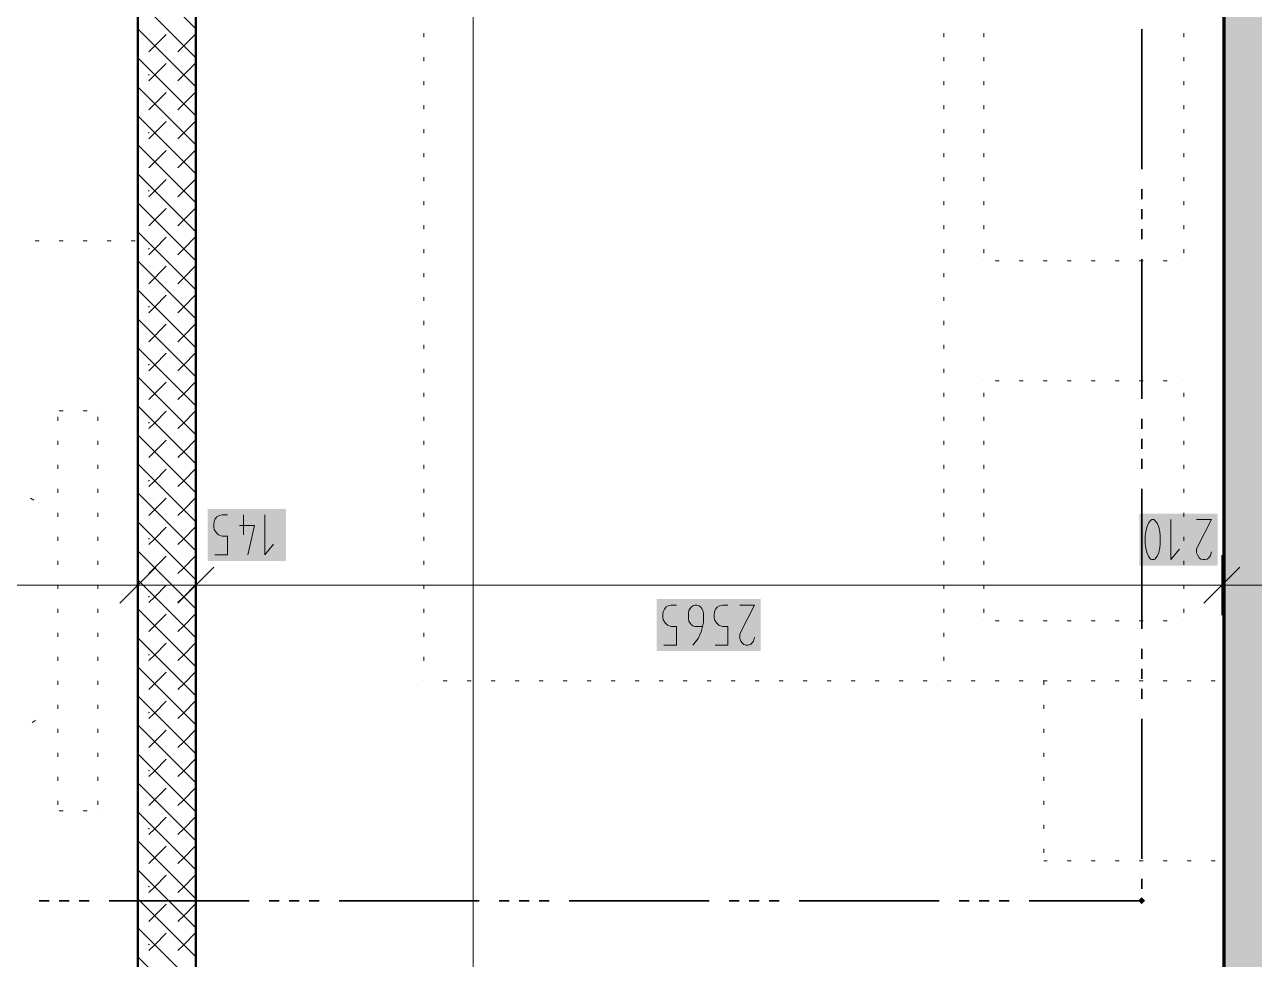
# Model space of a CAD drawing. Header units: millimetres. Extents: x 0 to 594, y 0 to 420.
# Drawn here: x 379.76 to 407.92, y 145.9 to 167.31 of the extents above; entities that cross this region are included whole.
import ezdxf

# ---------------------------------------------------------------- set-up
doc = ezdxf.new("R2010")
doc.units = ezdxf.units.MM
doc.header["$LTSCALE"] = 8
for name, color, linetype in [('PDF_Koty delkove', 7, 'Continuous'), ('PDF_Nabytek', 7, 'Continuous'), ('PDF_Pozarni useky', 7, 'Continuous'), ('PDF_Pricky zdene', 7, 'Continuous'), ('PDF_Steny obvodove nosne', 7, 'Continuous')]:
    doc.layers.add(name, color=color, linetype=linetype)

msp = doc.modelspace()

# ---------------------------------------------------------------- linework, layer by layer
at = {"layer": 'PDF_Koty delkove', "lineweight": 18}
for points in [[(390.026, 145.412), (390.026, 175.631), (390.026, 186.822), (390.026, 189.328), (390.026, 190.656), (390.026, 217.812), (390.026, 220.285), (390.026, 222.575)], [(384.407, 155.164), (384.407, 155.591), (384.284, 155.591), (384.199, 155.622), (384.15, 155.668), (384.101, 155.744), (384.089, 155.804), (384.089, 155.866), (384.101, 155.927), (384.126, 155.988), (384.162, 156.033), (384.211, 156.065), (384.284, 156.08), (384.407, 156.08)], [(384.774, 156.08), (384.774, 155.622)], [(385.263, 156.08), (385.263, 155.164), (385.458, 155.408)], [(384.676, 155.836), (385.019, 155.836), (384.871, 155.164)], [(406.007, 155.972), (406.007, 155.056), (406.203, 155.299)], [(406.595, 155.972), (406.937, 155.972), (406.619, 155.361), (406.595, 155.299), (406.595, 155.208), (406.619, 155.147), (406.655, 155.101), (406.692, 155.07), (406.741, 155.056)], [(382.349, 155.161), (382.349, 154.474), (382.349, 153.787)], [(383.677, 155.161), (383.677, 154.474), (383.677, 153.787)], [(384.113, 155.164), (384.407, 155.164)], [(406.741, 155.056), (406.79, 155.056), (406.839, 155.07), (406.876, 155.101), (406.912, 155.147), (406.937, 155.238)], [(407.169, 155.161), (407.169, 154.474), (407.169, 153.787)], [(382.761, 154.886), (381.937, 154.062)], [(384.089, 154.886), (383.265, 154.062)], [(407.581, 154.886), (406.757, 154.062)], [(409.093, 154.474), (407.169, 154.474), (383.677, 154.474), (382.349, 154.474), (351.392, 154.474), (349.469, 154.474), (318.512, 154.474), (317.184, 154.474), (293.692, 154.474), (291.769, 154.474), (268.276, 154.474), (266.948, 154.474), (235.992, 154.474), (234.068, 154.474)], [(394.395, 153.1), (394.689, 153.1), (394.689, 153.527), (394.566, 153.527), (394.481, 153.558), (394.432, 153.604), (394.383, 153.68), (394.371, 153.741), (394.371, 153.802), (394.383, 153.863), (394.408, 153.924), (394.444, 153.97), (394.493, 154.001), (394.566, 154.016), (394.689, 154.016)], [(395.276, 153.527), (395.105, 153.527), (395.056, 153.543), (395.019, 153.573), (394.995, 153.604), (394.971, 153.649), (394.958, 153.71), (394.958, 153.832), (394.971, 153.894), (394.995, 153.939), (395.019, 153.97), (395.056, 154.001), (395.105, 154.016), (395.153, 154.016), (395.202, 154.001), (395.239, 153.97), (395.263, 153.939), (395.288, 153.894), (395.301, 153.832), (395.301, 153.619), (395.252, 153.405), (395.178, 153.252), (395.056, 153.1)], [(395.558, 153.68), (395.545, 153.741), (395.545, 153.802), (395.558, 153.863), (395.582, 153.924), (395.619, 153.97), (395.667, 154.001), (395.74, 154.016), (395.863, 154.016)], [(396.132, 154.016), (396.475, 154.016), (396.156, 153.405), (396.132, 153.344), (396.132, 153.252), (396.156, 153.192), (396.193, 153.146), (396.23, 153.115), (396.279, 153.1), (396.327, 153.1), (396.377, 153.115), (396.413, 153.146), (396.45, 153.192), (396.475, 153.283)], [(395.569, 153.1), (395.863, 153.1), (395.863, 153.527), (395.74, 153.527), (395.655, 153.558), (395.606, 153.604), (395.558, 153.68)]]:
    msp.add_lwpolyline(points, dxfattribs=at)
msp.add_lwpolyline([(405.42, 155.604), (405.42, 155.421), (405.433, 155.33), (405.457, 155.223), (405.494, 155.132), (405.542, 155.07), (405.567, 155.056), (405.616, 155.056), (405.641, 155.07), (405.689, 155.132), (405.726, 155.223), (405.751, 155.33), (405.763, 155.421), (405.763, 155.604), (405.751, 155.696), (405.726, 155.803), (405.689, 155.895), (405.641, 155.956), (405.616, 155.972), (405.567, 155.972), (405.542, 155.956), (405.494, 155.895), (405.457, 155.803), (405.433, 155.696)], close=True, dxfattribs=at)
at = {"layer": 'PDF_Koty delkove', "color": 7, "lineweight": 18, "true_color": 0xffffff, "transparency": 33554559}
for points in [[(385.743, 156.218), (383.952, 156.218), (385.743, 155.027), (383.952, 155.027)], [(407.075, 156.109), (405.283, 156.109), (407.075, 154.918), (405.283, 154.918)], [(396.612, 154.154), (394.234, 154.154), (396.612, 152.963), (394.234, 152.963)]]:
    msp.add_solid(points, dxfattribs=at)
at = {"layer": 'PDF_Nabytek', "lineweight": 13}
for points in [[(388.897, 167.025), (388.897, 167.116)], [(400.804, 167.025), (400.804, 167.116)], [(401.72, 167.025), (401.72, 167.116)], [(406.299, 167.025), (406.299, 167.116)], [(407.215, 167.025), (407.215, 167.116)], [(388.897, 166.475), (388.897, 166.567)], [(400.804, 166.475), (400.804, 166.567)], [(401.72, 166.475), (401.72, 166.567)], [(406.299, 166.475), (406.299, 166.567)], [(407.215, 166.475), (407.215, 166.567)], [(388.897, 165.925), (388.897, 166.017)], [(400.804, 165.925), (400.804, 166.017)], [(401.72, 165.925), (401.72, 166.017)], [(406.299, 165.925), (406.299, 166.017)], [(407.215, 165.925), (407.215, 166.017)], [(388.897, 165.376), (388.897, 165.468)], [(400.804, 165.376), (400.804, 165.468)], [(401.72, 165.376), (401.72, 165.468)], [(406.299, 165.376), (406.299, 165.468)], [(407.215, 165.376), (407.215, 165.468)], [(388.897, 164.826), (388.897, 164.918)], [(400.804, 164.826), (400.804, 164.918)], [(401.72, 164.826), (401.72, 164.918)], [(406.299, 164.826), (406.299, 164.918)], [(407.215, 164.826), (407.215, 164.918)], [(388.897, 164.277), (388.897, 164.368)], [(400.804, 164.277), (400.804, 164.368)], [(401.72, 164.277), (401.72, 164.368)], [(406.299, 164.277), (406.299, 164.368)], [(407.215, 164.277), (407.215, 164.368)], [(388.897, 163.727), (388.897, 163.819)], [(400.804, 163.727), (400.804, 163.819)], [(401.72, 163.727), (401.72, 163.819)], [(406.299, 163.727), (406.299, 163.819)], [(407.215, 163.727), (407.215, 163.819)], [(388.897, 163.178), (388.897, 163.269)], [(400.804, 163.178), (400.804, 163.269)], [(401.72, 163.178), (401.72, 163.269)], [(406.299, 163.178), (406.299, 163.269)], [(407.215, 163.178), (407.215, 163.269)], [(388.897, 162.628), (388.897, 162.72)], [(400.804, 162.628), (400.804, 162.72)], [(401.72, 162.628), (401.72, 162.72)], [(406.299, 162.628), (406.299, 162.72)], [(407.215, 162.628), (407.215, 162.72)], [(380.094, 162.356), (380.002, 162.356)], [(380.644, 162.356), (380.552, 162.356)], [(381.193, 162.356), (381.102, 162.356)], [(381.743, 162.356), (381.651, 162.356)], [(382.292, 162.356), (382.201, 162.356)], [(382.349, 162.356), (382.349, 162.356)], [(382.349, 162.356), (382.349, 162.356)], [(382.349, 162.079), (382.349, 162.17)], [(388.897, 162.079), (388.897, 162.17)], [(400.804, 162.079), (400.804, 162.17)], [(401.72, 162.079), (401.72, 162.17)], [(406.299, 162.079), (406.299, 162.17)], [(407.215, 162.079), (407.215, 162.17)], [(401.72, 161.898), (401.72, 161.898)], [(401.72, 161.898), (401.72, 161.898)], [(402.075, 161.898), (401.984, 161.898)], [(402.625, 161.898), (402.533, 161.898)], [(403.174, 161.898), (403.083, 161.898)], [(403.724, 161.898), (403.632, 161.898)], [(404.273, 161.898), (404.182, 161.898)], [(404.823, 161.898), (404.731, 161.898)], [(405.372, 161.898), (405.281, 161.898)], [(405.922, 161.898), (405.83, 161.898)], [(406.299, 161.898), (406.299, 161.898)], [(406.299, 161.898), (406.299, 161.898)], [(382.349, 161.529), (382.349, 161.621)], [(388.897, 161.529), (388.897, 161.621)], [(400.804, 161.529), (400.804, 161.621)], [(407.215, 161.529), (407.215, 161.621)], [(382.349, 160.98), (382.349, 161.071)], [(388.897, 160.98), (388.897, 161.071)], [(400.804, 160.98), (400.804, 161.071)], [(407.215, 160.98), (407.215, 161.071)], [(382.349, 160.43), (382.349, 160.522)], [(388.897, 160.43), (388.897, 160.522)], [(400.804, 160.43), (400.804, 160.522)], [(407.215, 160.43), (407.215, 160.522)], [(382.349, 159.881), (382.349, 159.972)], [(388.897, 159.881), (388.897, 159.972)], [(400.804, 159.881), (400.804, 159.972)], [(407.215, 159.881), (407.215, 159.972)], [(382.349, 159.331), (382.349, 159.423)], [(388.897, 159.331), (388.897, 159.423)], [(400.804, 159.331), (400.804, 159.423)], [(407.215, 159.331), (407.215, 159.423)], [(401.72, 159.15), (401.72, 159.15)], [(401.72, 159.15), (401.72, 159.15)], [(402.075, 159.15), (401.984, 159.15)], [(402.625, 159.15), (402.533, 159.15)], [(403.174, 159.15), (403.083, 159.15)], [(403.724, 159.15), (403.632, 159.15)], [(404.273, 159.15), (404.182, 159.15)], [(404.823, 159.15), (404.731, 159.15)], [(405.372, 159.15), (405.281, 159.15)], [(405.922, 159.15), (405.83, 159.15)], [(406.299, 159.15), (406.299, 159.15)], [(406.299, 159.15), (406.299, 159.15)], [(382.349, 158.782), (382.349, 158.873)], [(388.897, 158.782), (388.897, 158.873)], [(400.804, 158.782), (400.804, 158.873)], [(401.72, 158.782), (401.72, 158.873)], [(406.299, 158.782), (406.299, 158.873)], [(407.215, 158.782), (407.215, 158.873)], [(380.517, 158.463), (380.517, 158.463)], [(380.517, 158.463), (380.517, 158.463)], [(380.517, 158.232), (380.517, 158.324)], [(380.644, 158.463), (380.552, 158.463)], [(381.193, 158.463), (381.102, 158.463)], [(381.433, 158.463), (381.433, 158.463)], [(381.433, 158.463), (381.433, 158.463)], [(381.433, 158.232), (381.433, 158.324)], [(382.349, 158.232), (382.349, 158.324)], [(388.897, 158.232), (388.897, 158.324)], [(400.804, 158.232), (400.804, 158.324)], [(401.72, 158.232), (401.72, 158.324)], [(406.299, 158.232), (406.299, 158.324)], [(407.215, 158.232), (407.215, 158.324)], [(380.517, 157.683), (380.517, 157.774)], [(381.433, 157.683), (381.433, 157.774)], [(382.349, 157.683), (382.349, 157.774)], [(388.897, 157.683), (388.897, 157.774)], [(400.804, 157.683), (400.804, 157.774)], [(401.72, 157.683), (401.72, 157.774)], [(406.299, 157.683), (406.299, 157.774)], [(407.215, 157.683), (407.215, 157.774)], [(380.517, 157.133), (380.517, 157.225)], [(381.433, 157.133), (381.433, 157.225)], [(382.349, 157.133), (382.349, 157.225)], [(388.897, 157.133), (388.897, 157.225)], [(400.804, 157.133), (400.804, 157.225)], [(401.72, 157.133), (401.72, 157.225)], [(406.299, 157.133), (406.299, 157.225)], [(407.215, 157.133), (407.215, 157.225)], [(380.517, 156.584), (380.517, 156.675)], [(381.433, 156.584), (381.433, 156.675)], [(382.349, 156.584), (382.349, 156.675)], [(388.897, 156.584), (388.897, 156.675)], [(400.804, 156.584), (400.804, 156.675)], [(401.72, 156.584), (401.72, 156.675)], [(406.299, 156.584), (406.299, 156.675)], [(407.215, 156.584), (407.215, 156.675)], [(379.972, 156.418), (379.893, 156.463)], [(380.081, 156.355), (380.081, 156.355)], [(380.517, 156.034), (380.517, 156.126)], [(381.433, 156.034), (381.433, 156.126)], [(382.349, 156.034), (382.349, 156.126)], [(388.897, 156.034), (388.897, 156.126)], [(400.804, 156.034), (400.804, 156.126)], [(401.72, 156.034), (401.72, 156.126)], [(406.299, 156.034), (406.299, 156.126)], [(407.215, 156.034), (407.215, 156.126)], [(380.517, 155.484), (380.517, 155.576)], [(381.433, 155.484), (381.433, 155.576)], [(382.349, 155.484), (382.349, 155.576)], [(388.897, 155.484), (388.897, 155.576)], [(400.804, 155.484), (400.804, 155.576)], [(401.72, 155.484), (401.72, 155.576)], [(406.299, 155.484), (406.299, 155.576)], [(407.215, 155.484), (407.215, 155.576)], [(380.517, 154.935), (380.517, 155.027)], [(381.433, 154.935), (381.433, 155.027)], [(382.349, 154.935), (382.349, 155.027)], [(388.897, 154.935), (388.897, 155.027)], [(400.804, 154.935), (400.804, 155.027)], [(401.72, 154.935), (401.72, 155.027)], [(406.299, 154.935), (406.299, 155.027)], [(407.215, 154.935), (407.215, 155.027)], [(380.517, 154.385), (380.517, 154.477)], [(381.433, 154.385), (381.433, 154.477)], [(382.349, 154.385), (382.349, 154.477)], [(388.897, 154.385), (388.897, 154.477)], [(400.804, 154.385), (400.804, 154.477)], [(401.72, 154.385), (401.72, 154.477)], [(406.299, 154.385), (406.299, 154.477)], [(407.215, 154.385), (407.215, 154.477)], [(380.517, 153.836), (380.517, 153.927)], [(381.433, 153.836), (381.433, 153.927)], [(382.349, 153.836), (382.349, 153.927)], [(388.897, 153.836), (388.897, 153.927)], [(400.804, 153.836), (400.804, 153.927)], [(401.72, 153.836), (401.72, 153.927)], [(406.299, 153.836), (406.299, 153.927)], [(407.215, 153.836), (407.215, 153.927)], [(401.72, 153.655), (401.72, 153.655)], [(401.72, 153.655), (401.72, 153.655)], [(402.075, 153.655), (401.984, 153.655)], [(402.625, 153.655), (402.533, 153.655)], [(403.174, 153.655), (403.083, 153.655)], [(403.724, 153.655), (403.632, 153.655)], [(404.273, 153.655), (404.182, 153.655)], [(404.823, 153.655), (404.731, 153.655)], [(405.372, 153.655), (405.281, 153.655)], [(405.922, 153.655), (405.83, 153.655)], [(406.299, 153.655), (406.299, 153.655)], [(406.299, 153.655), (406.299, 153.655)], [(380.517, 153.286), (380.517, 153.378)], [(381.433, 153.286), (381.433, 153.378)], [(382.349, 153.286), (382.349, 153.378)], [(388.897, 153.286), (388.897, 153.378)], [(400.804, 153.286), (400.804, 153.378)], [(407.215, 153.286), (407.215, 153.378)], [(380.517, 152.737), (380.517, 152.828)], [(381.433, 152.737), (381.433, 152.828)], [(382.349, 152.737), (382.349, 152.828)], [(388.897, 152.737), (388.897, 152.828)], [(400.804, 152.737), (400.804, 152.828)], [(407.215, 152.737), (407.215, 152.828)], [(380.517, 152.187), (380.517, 152.279)], [(381.433, 152.187), (381.433, 152.279)], [(382.349, 152.187), (382.349, 152.279)], [(388.897, 152.281), (388.897, 152.281)], [(388.897, 152.281), (388.897, 152.281)], [(389.436, 152.281), (389.344, 152.281)], [(389.986, 152.281), (389.894, 152.281)], [(390.535, 152.281), (390.443, 152.281)], [(391.085, 152.281), (390.993, 152.281)], [(391.634, 152.281), (391.543, 152.281)], [(392.184, 152.281), (392.092, 152.281)], [(392.733, 152.281), (392.642, 152.281)], [(393.283, 152.281), (393.191, 152.281)], [(393.832, 152.281), (393.741, 152.281)], [(394.382, 152.281), (394.29, 152.281)], [(394.931, 152.281), (394.84, 152.281)], [(395.481, 152.281), (395.389, 152.281)], [(396.03, 152.281), (395.939, 152.281)], [(396.58, 152.281), (396.488, 152.281)], [(397.129, 152.281), (397.038, 152.281)], [(397.679, 152.281), (397.587, 152.281)], [(398.228, 152.281), (398.137, 152.281)], [(398.778, 152.281), (398.686, 152.281)], [(399.328, 152.281), (399.236, 152.281)], [(399.877, 152.281), (399.785, 152.281)], [(400.427, 152.281), (400.335, 152.281)], [(400.804, 152.281), (400.804, 152.281)], [(400.976, 152.281), (400.884, 152.281)], [(401.526, 152.281), (401.434, 152.281)], [(402.075, 152.281), (401.984, 152.281)], [(402.625, 152.281), (402.533, 152.281)], [(403.174, 152.281), (403.083, 152.281)], [(403.094, 152.281), (403.094, 152.281)], [(403.094, 152.187), (403.094, 152.279)], [(403.724, 152.281), (403.632, 152.281)], [(404.273, 152.281), (404.182, 152.281)], [(404.823, 152.281), (404.731, 152.281)], [(405.372, 152.281), (405.281, 152.281)], [(405.922, 152.281), (405.83, 152.281)], [(406.471, 152.281), (406.38, 152.281)], [(407.021, 152.281), (406.929, 152.281)], [(407.215, 152.281), (407.215, 152.281)], [(407.215, 152.281), (407.215, 152.281)], [(407.215, 152.281), (407.215, 152.281)], [(407.215, 152.187), (407.215, 152.279)], [(380.517, 151.638), (380.517, 151.729)], [(381.433, 151.638), (381.433, 151.729)], [(382.349, 151.638), (382.349, 151.729)], [(403.094, 151.638), (403.094, 151.729)], [(407.215, 151.638), (407.215, 151.729)], [(379.93, 151.326), (380.01, 151.372)], [(380.081, 151.413), (380.081, 151.413)], [(380.517, 151.088), (380.517, 151.18)], [(381.433, 151.088), (381.433, 151.18)], [(382.349, 151.088), (382.349, 151.18)], [(403.094, 151.088), (403.094, 151.18)], [(407.215, 151.088), (407.215, 151.18)], [(380.517, 150.539), (380.517, 150.63)], [(381.433, 150.539), (381.433, 150.63)], [(382.349, 150.539), (382.349, 150.63)], [(403.094, 150.539), (403.094, 150.63)], [(407.215, 150.539), (407.215, 150.63)], [(380.517, 149.989), (380.517, 150.081)], [(381.433, 149.989), (381.433, 150.081)], [(382.349, 149.989), (382.349, 150.081)], [(403.094, 149.989), (403.094, 150.081)], [(407.215, 149.989), (407.215, 150.081)], [(380.517, 149.44), (380.517, 149.531)], [(381.433, 149.44), (381.433, 149.531)], [(382.349, 149.44), (382.349, 149.531)], [(403.094, 149.44), (403.094, 149.531)], [(407.215, 149.44), (407.215, 149.531)], [(380.517, 149.304), (380.517, 149.304)], [(380.517, 149.304), (380.517, 149.304)], [(380.644, 149.304), (380.552, 149.304)], [(381.193, 149.304), (381.102, 149.304)], [(381.433, 149.304), (381.433, 149.304)], [(381.433, 149.304), (381.433, 149.304)], [(382.349, 148.89), (382.349, 148.982)], [(403.094, 148.89), (403.094, 148.982)], [(407.215, 148.89), (407.215, 148.982)], [(382.349, 148.341), (382.349, 148.432)], [(403.094, 148.341), (403.094, 148.432)], [(407.215, 148.341), (407.215, 148.432)], [(403.094, 148.16), (403.094, 148.16)], [(403.174, 148.16), (403.094, 148.16)], [(403.094, 148.16), (403.094, 148.16)], [(403.724, 148.16), (403.632, 148.16)], [(404.273, 148.16), (404.182, 148.16)], [(404.823, 148.16), (404.731, 148.16)], [(405.372, 148.16), (405.281, 148.16)], [(405.922, 148.16), (405.83, 148.16)], [(406.471, 148.16), (406.38, 148.16)], [(407.021, 148.16), (406.929, 148.16)], [(407.215, 148.16), (407.215, 148.16)], [(407.215, 148.16), (407.215, 148.16)], [(382.349, 147.791), (382.349, 147.883)], [(382.349, 147.242), (382.349, 147.333)], [(382.349, 146.692), (382.349, 146.784)], [(382.349, 146.142), (382.349, 146.234)]]:
    msp.add_lwpolyline(points, dxfattribs=at)
at = {"layer": 'PDF_Pozarni useky', "lineweight": 35}
for points in [[(405.337, 164.002), (405.337, 167.208)], [(405.337, 163.315), (405.337, 163.544)], [(405.337, 162.857), (405.337, 163.086)], [(405.337, 162.399), (405.337, 162.628)], [(405.337, 158.736), (405.337, 161.941)], [(405.337, 158.049), (405.337, 158.278)], [(405.337, 157.591), (405.337, 157.82)], [(405.337, 157.133), (405.337, 157.362)], [(405.337, 153.47), (405.337, 156.675)], [(405.337, 152.783), (405.337, 153.012)], [(405.337, 152.325), (405.337, 152.554)], [(405.337, 151.867), (405.337, 152.096)], [(405.337, 148.203), (405.337, 151.409)], [(405.337, 147.516), (405.337, 147.745)], [(405.337, 147.244), (405.337, 147.287)], [(380.323, 147.244), (380.094, 147.244)], [(380.781, 147.244), (380.552, 147.244)], [(381.239, 147.244), (381.01, 147.244)], [(384.902, 147.244), (381.697, 147.244)], [(385.589, 147.244), (385.36, 147.244)], [(386.047, 147.244), (385.818, 147.244)], [(386.505, 147.244), (386.276, 147.244)], [(390.169, 147.244), (386.963, 147.244)], [(390.856, 147.244), (390.627, 147.244)], [(391.314, 147.244), (391.085, 147.244)], [(391.771, 147.244), (391.543, 147.244)], [(395.435, 147.244), (392.229, 147.244)], [(396.122, 147.244), (395.893, 147.244)], [(396.58, 147.244), (396.351, 147.244)], [(397.038, 147.244), (396.809, 147.244)], [(400.701, 147.244), (397.496, 147.244)], [(401.388, 147.244), (401.159, 147.244)], [(401.846, 147.244), (401.617, 147.244)], [(402.304, 147.244), (402.075, 147.244)], [(405.337, 147.244), (402.762, 147.244)]]:
    msp.add_lwpolyline(points, dxfattribs=at)
at = {"layer": 'PDF_Pozarni useky', "lineweight": 35, "transparency": 33554559}
for points in [[(405.337, 147.164), (405.257, 147.244), (405.418, 147.244), (405.337, 147.324)], [(405.418, 147.244), (405.337, 147.164), (405.337, 147.324), (405.257, 147.244)]]:
    msp.add_solid(points, dxfattribs=at)
at = {"layer": 'PDF_Pricky zdene', "lineweight": 50}
msp.add_lwpolyline([(383.677, 145.412), (383.677, 189.328), (382.349, 189.328), (382.349, 145.412), (382.349, 145.275), (383.677, 145.275)], dxfattribs=at)
at = {"layer": 'PDF_Pricky zdene', "lineweight": 9}
for points in [[(383.677, 167.21), (383.402, 167.485), (382.349, 168.538)], [(383.402, 166.821), (382.738, 167.485), (382.349, 167.874)], [(383.677, 165.882), (383.402, 166.157), (382.349, 167.21)], [(382.605, 166.688), (383.004, 167.086)], [(383.677, 166.546), (383.402, 166.821), (383.668, 167.086)], [(383.269, 166.688), (383.402, 166.821)], [(383.402, 165.493), (382.738, 166.157), (382.349, 166.546)], [(382.605, 166.024), (382.738, 166.157), (383.004, 166.422)], [(383.269, 166.024), (383.402, 166.157), (383.668, 166.422)], [(383.677, 164.554), (383.402, 164.829), (382.349, 165.882)], [(382.605, 165.36), (383.004, 165.758)], [(383.677, 165.218), (383.402, 165.493), (383.668, 165.758)], [(383.269, 165.36), (383.402, 165.493)], [(383.402, 164.165), (382.738, 164.829), (382.349, 165.218)], [(382.605, 164.696), (382.738, 164.829), (383.004, 165.094)], [(383.269, 164.696), (383.402, 164.829), (383.668, 165.094)], [(383.677, 163.226), (383.402, 163.501), (382.349, 164.554)], [(382.605, 164.032), (383.004, 164.43)], [(383.677, 163.89), (383.402, 164.165), (383.668, 164.43)], [(383.402, 162.837), (382.738, 163.501), (382.349, 163.89)], [(383.269, 164.032), (383.402, 164.165)], [(382.605, 163.368), (382.738, 163.501), (383.004, 163.766)], [(383.269, 163.368), (383.402, 163.501), (383.668, 163.766)], [(383.402, 162.173), (382.349, 163.226)], [(382.605, 162.704), (383.004, 163.102)], [(383.677, 162.562), (383.402, 162.837), (383.668, 163.102)], [(383.269, 162.704), (383.402, 162.837)], [(383.677, 161.234), (383.402, 161.508), (382.738, 162.173), (382.349, 162.562)], [(382.605, 162.04), (382.738, 162.173), (383.004, 162.438)], [(383.269, 162.04), (383.402, 162.173), (383.668, 162.438)], [(383.677, 161.898), (383.402, 162.173)], [(383.402, 160.844), (382.349, 161.898)], [(382.605, 161.376), (383.004, 161.774)], [(383.402, 161.508), (383.668, 161.774)], [(383.269, 161.376), (383.402, 161.508)], [(383.677, 159.906), (383.402, 160.18), (382.738, 160.844), (382.349, 161.234)], [(382.605, 160.712), (382.738, 160.844), (383.004, 161.11)], [(383.269, 160.712), (383.402, 160.844), (383.668, 161.11)], [(383.677, 160.57), (383.402, 160.844)], [(383.402, 159.516), (382.349, 160.57)], [(382.605, 160.048), (383.004, 160.446)], [(383.402, 160.18), (383.668, 160.446)], [(383.269, 160.048), (383.402, 160.18)], [(383.402, 158.852), (382.738, 159.516), (382.349, 159.906)], [(382.605, 159.384), (382.738, 159.516), (383.004, 159.782)], [(383.269, 159.384), (383.402, 159.516), (383.668, 159.782)], [(383.677, 159.242), (383.402, 159.516)], [(383.402, 158.188), (382.349, 159.242)], [(382.605, 158.72), (383.004, 159.118)], [(383.677, 158.578), (383.402, 158.852), (383.668, 159.118)], [(383.269, 158.72), (383.402, 158.852)], [(382.738, 158.188), (382.349, 158.578)], [(382.605, 158.056), (382.738, 158.188), (383.004, 158.454)], [(383.269, 158.056), (383.402, 158.188), (383.668, 158.454)], [(383.402, 157.524), (382.738, 158.188)], [(383.677, 157.914), (383.402, 158.188)], [(383.402, 156.86), (382.349, 157.914)], [(382.605, 157.392), (383.004, 157.79)], [(383.402, 157.524), (383.668, 157.79)], [(383.677, 157.25), (383.402, 157.524), (383.269, 157.392)], [(382.738, 156.86), (382.349, 157.25)], [(382.605, 156.728), (382.738, 156.86), (383.004, 157.126)], [(383.402, 156.196), (382.738, 156.86)], [(383.269, 156.728), (383.402, 156.86), (383.668, 157.126)], [(383.677, 156.586), (383.402, 156.86)], [(383.402, 155.532), (382.349, 156.586)], [(382.605, 156.064), (383.004, 156.462)], [(383.402, 156.196), (383.668, 156.462)], [(383.677, 155.922), (383.402, 156.196), (383.269, 156.064)], [(382.738, 155.532), (382.349, 155.922)], [(382.605, 155.4), (382.738, 155.532), (383.004, 155.798)], [(383.269, 155.4), (383.402, 155.532), (383.668, 155.798)], [(383.668, 155.134), (383.402, 154.868), (382.738, 155.532)], [(383.677, 155.258), (383.402, 155.532)], [(383.402, 154.204), (382.349, 155.258)], [(382.605, 154.736), (383.004, 155.134)], [(383.677, 154.594), (383.402, 154.868), (383.269, 154.736)], [(382.738, 154.204), (382.349, 154.594)], [(382.605, 154.072), (382.738, 154.204), (383.004, 154.47)], [(383.269, 154.072), (383.402, 154.204), (383.668, 154.47)], [(383.402, 153.54), (382.738, 154.204)], [(383.677, 153.93), (383.402, 154.204)], [(383.402, 152.876), (382.349, 153.93)], [(382.605, 153.408), (383.004, 153.806)], [(383.402, 153.54), (383.668, 153.806)], [(383.677, 153.266), (383.402, 153.54), (383.269, 153.408)], [(382.738, 152.876), (382.349, 153.266)], [(382.605, 152.744), (382.738, 152.876), (383.004, 153.142)], [(383.269, 152.744), (383.402, 152.876), (383.668, 153.142)], [(383.668, 152.478), (383.402, 152.212), (382.738, 152.876)], [(383.677, 152.602), (383.402, 152.876)], [(383.402, 151.548), (382.349, 152.602)], [(382.605, 152.08), (383.004, 152.478)], [(383.677, 151.938), (383.402, 152.212), (383.269, 152.08)], [(382.738, 151.548), (382.349, 151.938)], [(382.605, 151.416), (382.738, 151.548), (383.004, 151.814)], [(383.269, 151.416), (383.402, 151.548), (383.668, 151.814)], [(383.668, 151.15), (383.402, 150.884), (382.738, 151.548)], [(383.677, 151.274), (383.402, 151.548)], [(383.402, 150.22), (382.349, 151.274)], [(382.605, 150.752), (383.004, 151.15)], [(383.677, 150.61), (383.402, 150.884), (383.269, 150.752)], [(383.677, 149.282), (383.402, 149.556), (382.738, 150.22), (382.349, 150.61)], [(382.605, 150.087), (382.738, 150.22), (383.004, 150.486)], [(383.269, 150.087), (383.402, 150.22), (383.668, 150.486)], [(383.677, 149.946), (383.402, 150.22)], [(383.402, 148.892), (382.349, 149.946)], [(382.605, 149.423), (383.004, 149.822)], [(383.402, 149.556), (383.668, 149.822)], [(383.269, 149.423), (383.402, 149.556)], [(383.677, 147.953), (383.402, 148.228), (382.738, 148.892), (382.349, 149.282)], [(382.605, 148.759), (382.738, 148.892), (383.004, 149.158)], [(383.269, 148.759), (383.402, 148.892), (383.668, 149.158)], [(383.677, 148.618), (383.402, 148.892)], [(383.402, 147.564), (382.349, 148.618)], [(382.605, 148.095), (383.004, 148.494)], [(383.402, 148.228), (383.668, 148.494)], [(383.269, 148.095), (383.402, 148.228)], [(383.677, 146.625), (383.402, 146.9), (382.738, 147.564), (382.349, 147.953)], [(382.605, 147.431), (382.738, 147.564), (383.004, 147.83)], [(383.269, 147.431), (383.402, 147.564), (383.668, 147.83)], [(383.677, 147.289), (383.402, 147.564)], [(383.402, 146.236), (382.349, 147.289)], [(382.605, 146.767), (383.004, 147.166)], [(383.269, 146.767), (383.402, 146.9), (383.668, 147.166)], [(383.677, 145.297), (383.402, 145.572), (382.738, 146.236), (382.349, 146.625)], [(382.605, 146.103), (382.738, 146.236), (383.004, 146.502)], [(383.269, 146.103), (383.402, 146.236), (383.668, 146.502)], [(383.677, 145.961), (383.402, 146.236)], [(383.036, 145.275), (382.349, 145.961)]]:
    msp.add_lwpolyline(points, dxfattribs=at)
at = {"layer": 'PDF_Pricky zdene', "lineweight": 9, "transparency": 33554559}
for points in [[(382.605, 166.139), (382.585, 166.159), (382.626, 166.159), (382.605, 166.18)], [(383.402, 166.136), (383.382, 166.157), (383.423, 166.157), (383.402, 166.177)], [(382.605, 164.811), (382.585, 164.831), (382.626, 164.831), (382.605, 164.852)], [(383.402, 164.808), (383.382, 164.829), (383.423, 164.829), (383.402, 164.849)], [(382.605, 163.483), (382.585, 163.503), (382.626, 163.503), (382.605, 163.524)], [(383.402, 163.48), (383.382, 163.501), (383.423, 163.501), (383.402, 163.521)], [(382.605, 162.155), (382.585, 162.175), (382.626, 162.175), (382.605, 162.196)], [(383.402, 162.152), (383.382, 162.173), (383.423, 162.173), (383.402, 162.193)], [(382.605, 160.827), (382.585, 160.847), (382.626, 160.847), (382.605, 160.868)], [(383.402, 160.824), (383.382, 160.844), (383.423, 160.844), (383.402, 160.865)], [(382.605, 159.499), (382.585, 159.519), (382.626, 159.519), (382.605, 159.54)], [(383.402, 159.496), (383.382, 159.516), (383.423, 159.516), (383.402, 159.537)], [(382.605, 158.17), (382.585, 158.191), (382.626, 158.191), (382.605, 158.212)], [(383.402, 158.168), (383.382, 158.188), (383.423, 158.188), (383.402, 158.209)], [(382.605, 156.842), (382.585, 156.863), (382.626, 156.863), (382.605, 156.884)], [(383.402, 156.84), (383.382, 156.86), (383.423, 156.86), (383.402, 156.881)], [(382.605, 155.514), (382.585, 155.535), (382.626, 155.535), (382.605, 155.556)], [(383.402, 155.512), (383.382, 155.532), (383.423, 155.532), (383.402, 155.553)], [(382.605, 154.186), (382.585, 154.207), (382.626, 154.207), (382.605, 154.228)], [(383.402, 154.184), (383.382, 154.204), (383.423, 154.204), (383.402, 154.225)], [(382.605, 152.858), (382.585, 152.879), (382.626, 152.879), (382.605, 152.9)], [(383.402, 152.856), (383.382, 152.876), (383.423, 152.876), (383.402, 152.897)], [(382.605, 151.53), (382.585, 151.551), (382.626, 151.551), (382.605, 151.572)], [(383.402, 151.528), (383.382, 151.548), (383.423, 151.548), (383.402, 151.569)], [(382.605, 150.202), (382.585, 150.223), (382.626, 150.223), (382.605, 150.244)], [(383.402, 150.2), (383.382, 150.22), (383.423, 150.22), (383.402, 150.241)], [(382.605, 148.874), (382.585, 148.895), (382.626, 148.895), (382.605, 148.916)], [(383.402, 148.872), (383.382, 148.892), (383.423, 148.892), (383.402, 148.913)], [(382.605, 147.546), (382.585, 147.567), (382.626, 147.567), (382.605, 147.588)], [(383.402, 147.544), (383.382, 147.564), (383.423, 147.564), (383.402, 147.585)], [(382.605, 146.218), (382.585, 146.239), (382.626, 146.239), (382.605, 146.259)], [(383.402, 146.216), (383.382, 146.236), (383.423, 146.236), (383.402, 146.257)]]:
    msp.add_solid(points, dxfattribs=at)
at = {"layer": 'PDF_Steny obvodove nosne', "lineweight": 70}
msp.add_lwpolyline([(409.047, 143.26), (409.047, 145.412), (409.047, 194.686), (409.047, 196.014), (409.047, 217.354), (409.047, 219.827), (409.047, 222.437), (407.215, 222.437), (407.215, 220.102), (407.215, 145.412), (407.215, 143.26)], close=True, dxfattribs=at)
at = {"layer": 'PDF_Steny obvodove nosne', "color": 9, "lineweight": 9, "true_color": 0xc0c0c0, "transparency": 33554559}
msp.add_solid([(409.047, 143.26), (409.047, 222.437), (407.215, 143.26), (407.215, 222.437)], dxfattribs=at)

doc.saveas('drawing.dxf')
